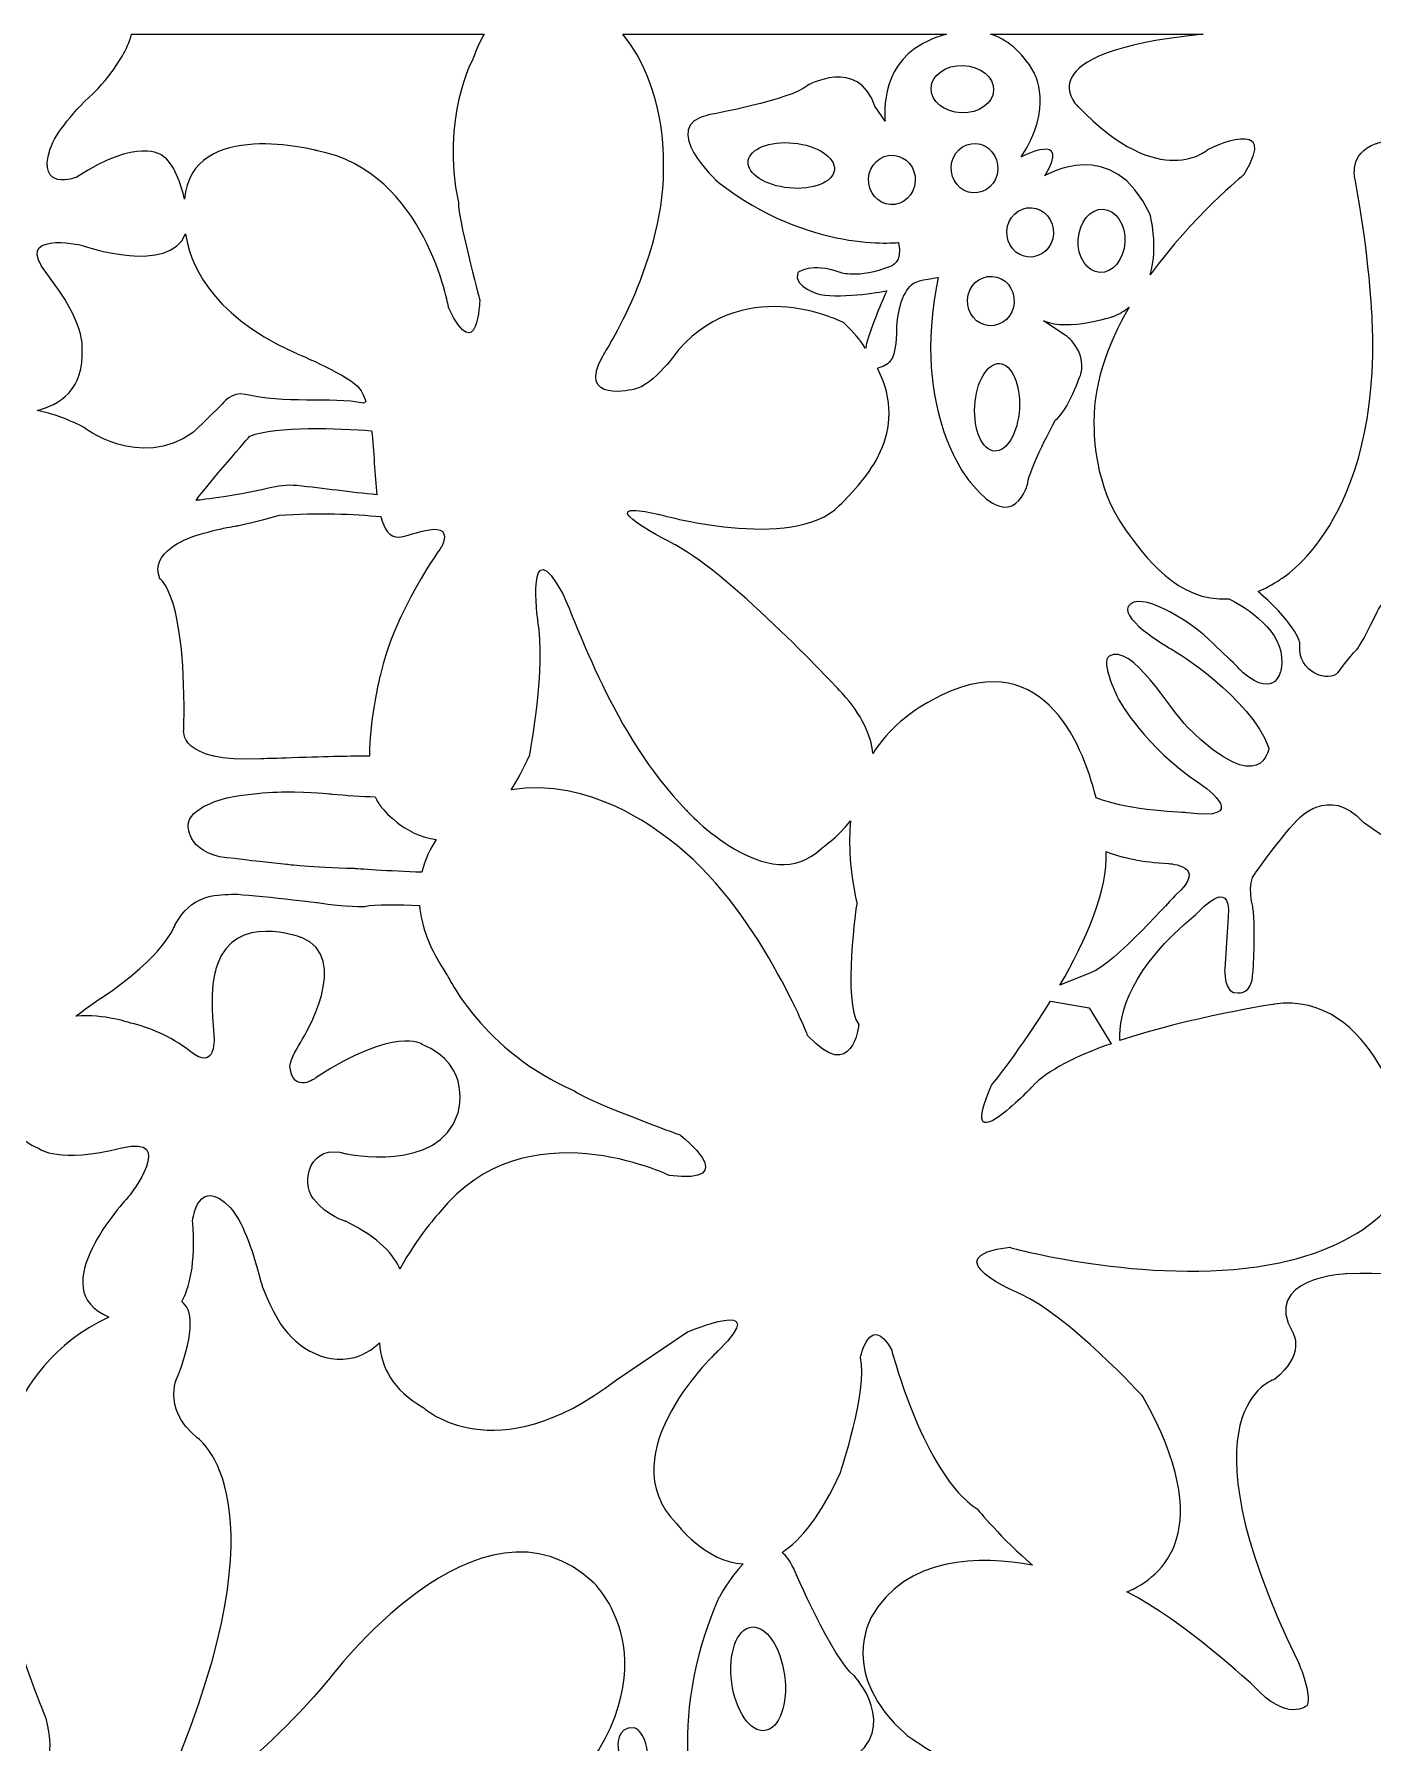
# Model space of a CAD drawing. Header units: millimetres. Extents: x -1208 to 1202, y -598 to 592.
# Drawn here: x 91 to 625, y -91 to 590 of the extents above; entities that cross this region are included whole.
import ezdxf

# ---------------------------------------------------------------- set-up
doc = ezdxf.new("R2010")
doc.units = ezdxf.units.MM
doc.header["$MEASUREMENT"] = 0
doc.layers.add('Layer 1', color=7, linetype='Continuous')

msp = doc.modelspace()

# ---------------------------------------------------------------- linework, layer by layer
at = {"layer": 'Layer 1', "color": 250, "lineweight": 20}
for points, knots in [([(116.6522, 567.6285), (106.9906, 558.6746), (100.0866, 550.3704), (97.7912, 543.8426), (97.7848, 543.8361), (97.7786, 543.8313), (97.776, 543.8239), (92.2316, 526.5252), (108.1727, 532.4561), (108.1727, 532.4561), (108.1727, 532.4561), (108.1833, 532.4539), (108.1833, 532.4539), (132.7556, 548.6362), (142.3234, 541.2573), (142.3234, 541.2573), (147.326, 537.9209), (149.9286, 529.8498), (151.3158, 523.8115), (154.1066, 556.4245), (204.2859, 543.0888), (204.2859, 543.0888), (247.5339, 534.7934), (256.6247, 480.2948), (256.6247, 480.2948), (268.2533, 456.4173), (268.9971, 483.6041), (268.9971, 483.6041), (268.9971, 483.6041), (259.8505, 518.2233), (260.4935, 522.4496), (253.3066, 556.0291), (266.206, 579.518), (266.206, 579.518), (267.55, 583.3846), (269.0767, 586.6992), (270.7395, 589.5319), (270.7395, 589.5319), (130.2181, 589.5319), (130.2181, 589.5319), (129.3573, 586.4406), (128.1014, 583.5152), (126.5442, 580.9375), (121.3796, 572.3941), (116.6522, 567.6285), (116.6522, 567.6285)], [0, 0, 0, 0, 0.06666667, 0.06666667, 0.06666667, 0.13333333, 0.13333333, 0.13333333, 0.2, 0.2, 0.2, 0.26666667, 0.26666667, 0.26666667, 0.33333333, 0.33333333, 0.33333333, 0.4, 0.4, 0.4, 0.46666667, 0.46666667, 0.46666667, 0.53333333, 0.53333333, 0.53333333, 0.6, 0.6, 0.6, 0.66666667, 0.66666667, 0.66666667, 0.73333333, 0.73333333, 0.73333333, 0.8, 0.8, 0.8, 0.86666667, 0.86666667, 0.86666667, 0.93333333, 0.93333333, 0.93333333, 1, 1, 1, 1]), ([(342.2349, 538.6979), (343.6589, 500.6807), (318.208, 461.5556), (318.208, 461.5556), (307.1247, 442.0871), (330.5693, 448.0675), (330.5693, 448.0675), (338.3483, 449.4246), (348.459, 464.0136), (348.459, 464.0136), (375.9517, 494.5499), (414.0736, 474.5575), (414.0736, 474.5575), (418.6779, 469.826), (420.0769, 468.5995), (422.7908, 464.2737), (422.8873, 464.8706), (423.0296, 465.5361), (423.2275, 466.2812), (425.0352, 473.1044), (429.5477, 483.697), (431.2411, 487.2848), (431.2411, 487.2848), (414.0667, 483.9851), (404.6418, 485.8503), (404.6418, 485.8503), (393.8148, 488.4169), (395.7736, 494.5756), (395.7736, 494.5756), (401.2116, 498.6838), (412.7164, 494.5756), (412.7164, 494.5756), (419.6637, 491.8442), (432.7176, 496.9775), (432.7176, 496.9775), (437.8111, 498.2997), (435.9326, 506.5378), (435.9326, 506.5378), (400.4735, 502.237), (364.0173, 530.5643), (364.0173, 530.5643), (339.4198, 552.8617), (360.3816, 557.4047), (360.3816, 557.4047), (393.0484, 563.3168), (399.4489, 569.0056), (399.4489, 569.0056), (419.9153, 580.7429), (426.4752, 560.7898), (426.4752, 560.7898), (430.5938, 554.8223), (430.5938, 554.8223), (430.5938, 554.8223), (427.8892, 576.6061), (445.4971, 585.7026), (445.4971, 585.7026), (449.3443, 588.0257), (455.0062, 589.5321), (455.0062, 589.5321), (325.995, 589.5321), (325.995, 589.5321), (343.4915, 568.3027), (342.2349, 538.6979), (342.2349, 538.6979)], [0, 0, 0, 0, 0.04761905, 0.04761905, 0.04761905, 0.0952381, 0.0952381, 0.0952381, 0.14285714, 0.14285714, 0.14285714, 0.19047619, 0.19047619, 0.19047619, 0.23809524, 0.23809524, 0.23809524, 0.28571429, 0.28571429, 0.28571429, 0.33333333, 0.33333333, 0.33333333, 0.38095238, 0.38095238, 0.38095238, 0.42857143, 0.42857143, 0.42857143, 0.47619048, 0.47619048, 0.47619048, 0.52380952, 0.52380952, 0.52380952, 0.57142857, 0.57142857, 0.57142857, 0.61904762, 0.61904762, 0.61904762, 0.66666667, 0.66666667, 0.66666667, 0.71428571, 0.71428571, 0.71428571, 0.76190476, 0.76190476, 0.76190476, 0.80952381, 0.80952381, 0.80952381, 0.85714286, 0.85714286, 0.85714286, 0.9047619, 0.9047619, 0.9047619, 0.95238095, 0.95238095, 0.95238095, 1, 1, 1, 1]), ([(490.006, 574.1111), (490.006, 574.1111), (497.9416, 560.1255), (484.8069, 540.5958), (484.8069, 540.5958), (505.2645, 551.1574), (494.2586, 533.131), (494.2586, 533.131), (521.5324, 549.863), (536.1755, 517.6527), (536.1755, 517.6527), (539.6552, 505.1615), (536.2485, 493.5925), (553.1524, 517.0895), (573.4202, 533.356), (573.4202, 533.356), (588.7259, 558.1994), (559.4549, 543.7109), (559.4549, 543.7109), (559.4549, 543.7109), (540.4506, 526.2955), (507.5086, 560.6689), (507.5086, 560.6689), (484.1628, 582.1595), (557.3321, 589.5319), (557.3321, 589.5319), (472.5865, 589.5319), (472.5865, 589.5319), (478.7666, 587.5823), (484.9841, 583.08), (490.006, 574.1111)], [0, 0, 0, 0, 0.1, 0.1, 0.1, 0.2, 0.2, 0.2, 0.3, 0.3, 0.3, 0.4, 0.4, 0.4, 0.5, 0.5, 0.5, 0.6, 0.6, 0.6, 0.7, 0.7, 0.7, 0.8, 0.8, 0.8, 0.9, 0.9, 0.9, 1, 1, 1, 1]), ([(473.8418, 567.1757), (474.0233, 572.3764), (468.5879, 576.7844), (461.6961, 577.0277), (454.8009, 577.2731), (449.0716, 573.2591), (448.8909, 568.0627), (448.7094, 562.8627), (454.1477, 558.4525), (461.0379, 558.21), (467.9278, 557.9653), (473.6647, 561.9807), (473.8418, 567.1757)], [0, 0, 0, 0, 0.25, 0.25, 0.25, 0.5, 0.5, 0.5, 0.75, 0.75, 0.75, 1, 1, 1, 1]), ([(587.9024, 372.1778), (584.9249, 370.2166), (582.0556, 368.6775), (579.2902, 367.5054), (580.0794, 366.7628), (580.5148, 366.2892), (580.5148, 366.2892), (595.1495, 353.4931), (595.9316, 346.6351), (595.9316, 346.6351), (594.5773, 334.668), (608.1135, 331.0782), (610.9897, 335.1824), (613.8667, 339.2848), (617.3637, 343.1611), (617.3637, 343.1611), (619.6187, 344.0721), (627.2899, 360.7138), (627.2899, 360.7138), (634.0571, 371.1997), (639.922, 355.9265), (639.922, 355.9265), (642.6294, 345.8962), (639.922, 333.5862), (639.922, 333.5862), (642.1778, 320.8201), (639.922, 307.1423), (639.922, 307.1423), (643.3054, 298.253), (684.5906, 283.8893), (684.5906, 283.8893), (690.6818, 277.7361), (710.308, 269.5288), (710.308, 269.5288), (738.3965, 257.6755), (744.3737, 246.5038), (744.3737, 246.5038), (753.1722, 235.563), (762.0466, 237.7612), (768.7379, 238.5258), (772.5472, 238.9639), (803.253, 240.8074), (803.253, 240.8074), (813.5191, 241.4887), (822.6553, 239.8924), (822.6553, 239.8924), (828.9726, 239.4375), (854.0128, 236.7036), (854.0128, 236.7036), (854.0128, 236.7036), (856.945, 236.7036), (856.945, 236.7036), (856.945, 236.7036), (859.5576, 236.8672), (859.5576, 236.8672), (861.3493, 261.6784), (865.3372, 283.2314), (865.3372, 283.2314), (874.0907, 325.9127), (878.2119, 335.1538), (897.4728, 364.996), (897.4728, 364.996), (897.4728, 364.9975), (897.4728, 364.9975), (897.4728, 364.9975), (911.9148, 385.1468), (891.9771, 379.5281), (840.8786, 347.6598), (843.2204, 343.0687), (799.573, 294.4218), (785.6465, 279.8907), (762.2042, 283.3796), (743.8893, 288.1647), (706.5093, 297.9313), (706.3143, 339.8916), (706.3143, 339.8916), (710.1258, 382.5655), (731.5655, 400.5202), (731.5655, 400.5202), (734.8254, 403.3371), (737.9419, 405.4466), (741.1144, 407.0531), (735.1097, 406.997), (731.1969, 407.3224), (731.1969, 407.3224), (664.5041, 413.5959), (680.174, 471.8039), (680.174, 471.8039), (703.5303, 575.3401), (626.3107, 545.9236), (626.3107, 545.9236), (615.1852, 542.2434), (617.8781, 531.7116), (617.8781, 531.7116), (623.5975, 502.2107), (624.7742, 476.0113), (624.7742, 476.0113), (628.3133, 394.881), (587.9024, 372.1778), (587.9024, 372.1778)], [0, 0, 0, 0, 0.03030303, 0.03030303, 0.03030303, 0.06060606, 0.06060606, 0.06060606, 0.09090909, 0.09090909, 0.09090909, 0.12121212, 0.12121212, 0.12121212, 0.15151515, 0.15151515, 0.15151515, 0.18181818, 0.18181818, 0.18181818, 0.21212121, 0.21212121, 0.21212121, 0.24242424, 0.24242424, 0.24242424, 0.27272727, 0.27272727, 0.27272727, 0.3030303, 0.3030303, 0.3030303, 0.33333333, 0.33333333, 0.33333333, 0.36363636, 0.36363636, 0.36363636, 0.39393939, 0.39393939, 0.39393939, 0.42424242, 0.42424242, 0.42424242, 0.45454545, 0.45454545, 0.45454545, 0.48484848, 0.48484848, 0.48484848, 0.51515152, 0.51515152, 0.51515152, 0.54545455, 0.54545455, 0.54545455, 0.57575758, 0.57575758, 0.57575758, 0.60606061, 0.60606061, 0.60606061, 0.63636364, 0.63636364, 0.63636364, 0.66666667, 0.66666667, 0.66666667, 0.6969697, 0.6969697, 0.6969697, 0.72727273, 0.72727273, 0.72727273, 0.75757576, 0.75757576, 0.75757576, 0.78787879, 0.78787879, 0.78787879, 0.81818182, 0.81818182, 0.81818182, 0.84848485, 0.84848485, 0.84848485, 0.87878788, 0.87878788, 0.87878788, 0.90909091, 0.90909091, 0.90909091, 0.93939394, 0.93939394, 0.93939394, 0.96969697, 0.96969697, 0.96969697, 1, 1, 1, 1]), ([(410.3678, 535.4892), (410.8514, 540.4335), (403.5462, 545.2128), (394.0462, 546.1592), (384.5499, 547.111), (376.459, 543.8678), (375.9746, 538.9227), (375.4903, 533.975), (382.7962, 529.1966), (392.294, 528.2493), (401.7933, 527.2999), (409.8834, 530.543), (410.3678, 535.4892)], [0, 0, 0, 0, 0.25, 0.25, 0.25, 0.5, 0.5, 0.5, 0.75, 0.75, 0.75, 1, 1, 1, 1]), ([(456.9111, 536.6751), (456.6076, 531.2464), (460.5203, 526.6096), (465.6587, 526.3102), (470.7975, 526.0155), (475.211, 530.1737), (475.5152, 535.6024), (475.8217, 541.0295), (471.906, 545.6708), (466.7683, 545.9664), (461.628, 546.2632), (457.216, 542.1051), (456.9111, 536.6751)], [0, 0, 0, 0, 0.25, 0.25, 0.25, 0.5, 0.5, 0.5, 0.75, 0.75, 0.75, 1, 1, 1, 1]), ([(442.5784, 530.924), (442.8842, 536.3527), (438.967, 540.9958), (433.8315, 541.2904), (428.6905, 541.5875), (424.2792, 537.4276), (423.9743, 532.0005), (423.6701, 526.5711), (427.5835, 521.932), (432.722, 521.6356), (437.8608, 521.3395), (442.2742, 525.4976), (442.5784, 530.924)], [0, 0, 0, 0, 0.25, 0.25, 0.25, 0.5, 0.5, 0.5, 0.75, 0.75, 0.75, 1, 1, 1, 1]), ([(497.6963, 510.0101), (498.0049, 515.4329), (494.0878, 520.0782), (488.9501, 520.3728), (483.8113, 520.6696), (479.3978, 516.513), (479.0929, 511.0836), (478.7886, 505.6558), (482.7035, 501.0152), (487.8408, 500.7194), (492.9801, 500.4219), (497.3928, 504.5815), (497.6963, 510.0101)], [0, 0, 0, 0, 0.25, 0.25, 0.25, 0.5, 0.5, 0.5, 0.75, 0.75, 0.75, 1, 1, 1, 1]), ([(526.1403, 506.6438), (526.5338, 513.6001), (522.6853, 519.4814), (517.5493, 519.776), (512.4098, 520.0731), (507.9267, 514.6765), (507.536, 507.7203), (507.1453, 500.761), (510.9895, 494.8844), (516.1261, 494.5873), (521.2672, 494.2905), (525.7489, 499.6868), (526.1403, 506.6438)], [0, 0, 0, 0, 0.25, 0.25, 0.25, 0.5, 0.5, 0.5, 0.75, 0.75, 0.75, 1, 1, 1, 1]), ([(110.6672, 505.3605), (109.2999, 505.6613), (82.9105, 511.2836), (96.3969, 494.1485), (112.1968, 474.0732), (110.4842, 464.5202), (110.4842, 464.5202), (111.5996, 447.687), (101.1128, 441.7194), (92.6458, 439.6309), (98.559, 438.3197), (104.6723, 436.2457), (110.7394, 433.1074), (110.7394, 433.1074), (133.3537, 415.4015), (154.9397, 430.944), (154.9397, 430.944), (166.1015, 441.868), (166.1015, 441.868), (166.1015, 441.868), (170.0414, 447.4096), (175.5023, 446.0104), (190.4835, 442.1795), (209.8366, 444.9575), (222.6576, 442.5644), (222.6576, 442.5644), (223.651, 443.0108), (223.651, 443.0108), (222.7708, 445.7051), (221.6348, 447.9097), (220.1313, 449.3936), (214.9828, 454.4763), (194.6318, 462.9009), (194.6318, 462.9009), (160.5851, 478.4089), (153.2294, 499.6115), (151.7466, 510.0065), (145.1014, 493.6348), (112.3537, 504.7312), (110.6672, 505.3605)], [0, 0, 0, 0, 0.07692308, 0.07692308, 0.07692308, 0.15384615, 0.15384615, 0.15384615, 0.23076923, 0.23076923, 0.23076923, 0.30769231, 0.30769231, 0.30769231, 0.38461538, 0.38461538, 0.38461538, 0.46153846, 0.46153846, 0.46153846, 0.53846154, 0.53846154, 0.53846154, 0.61538462, 0.61538462, 0.61538462, 0.69230769, 0.69230769, 0.69230769, 0.76923077, 0.76923077, 0.76923077, 0.84615385, 0.84615385, 0.84615385, 0.92307692, 0.92307692, 0.92307692, 1, 1, 1, 1]), ([(412.3164, 401.6932), (393.8299, 382.8833), (339.9615, 398.3403), (339.9615, 398.3403), (309.1217, 405.0332), (346.9915, 386.0318), (346.9915, 386.0318), (370.1167, 373.6656), (413.4525, 326.8993), (413.4525, 326.8993), (421.3648, 318.328), (424.8948, 310.245), (425.7215, 302.9286), (432.1227, 313.0161), (440.9121, 319.6025), (449.0851, 324.0989), (492.4765, 347.9706), (508.9789, 307.9995), (514.6612, 285.2952), (527.7555, 279.9066), (551.0385, 279.3313), (551.0385, 279.3313), (575.8525, 275.9124), (559.8266, 288.5181), (555.6306, 291.2444), (534.4639, 304.9992), (523.6137, 324.4658), (523.6137, 324.4658), (523.6137, 324.4658), (516.1098, 339.4867), (519.8829, 341.7088), (528.983, 347.0684), (543.7525, 320.7619), (551.2625, 313.2993), (580.71, 284.0346), (583.5238, 305.0905), (583.5238, 305.0905), (576.1579, 325.5664), (545.6605, 343.91), (545.6605, 343.91), (545.6605, 343.91), (524.159, 356.1379), (527.5072, 361.52), (531.7834, 368.3922), (551.6517, 355.6026), (557.6093, 350.1568), (567.8673, 340.7788), (573.2534, 335.1051), (573.2534, 335.1051), (586.5637, 323.9356), (588.4861, 336.5498), (588.4861, 336.5498), (590.6111, 349.7047), (578.2089, 359.0766), (567.6495, 364.5602), (547.1341, 363.0039), (533.7468, 381.9558), (526.3857, 392.0944), (513.5274, 409.8025), (513.8905, 431.7731), (513.8905, 431.7731), (512.896, 448.8363), (519.1229, 465.7634), (527.8841, 480.7656), (526.0698, 479.3267), (523.9447, 478.0672), (521.4523, 477.0546), (521.4523, 477.0546), (504.0713, 471.1352), (493.7741, 475.287), (493.7741, 475.287), (502.3841, 469.6622), (502.3841, 469.6622), (502.3841, 469.6622), (510.9267, 463.7592), (508.6351, 454.2048), (508.6351, 454.2048), (503.3289, 439.109), (498.3792, 435.6883), (498.3792, 435.6883), (487.7715, 415.7936), (487.4956, 410.7176), (487.4956, 410.7176), (482.2795, 389.1234), (464.89, 410.5704), (464.89, 410.5704), (440.2945, 438.0165), (451.7337, 492.5635), (451.7337, 492.5635), (443.9782, 491.6987), (441.8793, 490.2749), (437.679, 487.428), (435.4016, 479.4552), (435.2265, 471.5596), (435.2265, 471.5596), (435.3645, 461.6845), (432.5813, 459.1524), (431.8511, 458.4869), (429.4578, 456.7963), (427.5183, 456.4805), (440.7085, 430.504), (422.7517, 412.3101), (412.3164, 401.6932)], [0, 0, 0, 0, 0.02941176, 0.02941176, 0.02941176, 0.05882353, 0.05882353, 0.05882353, 0.08823529, 0.08823529, 0.08823529, 0.11764706, 0.11764706, 0.11764706, 0.14705882, 0.14705882, 0.14705882, 0.17647059, 0.17647059, 0.17647059, 0.20588235, 0.20588235, 0.20588235, 0.23529412, 0.23529412, 0.23529412, 0.26470588, 0.26470588, 0.26470588, 0.29411765, 0.29411765, 0.29411765, 0.32352941, 0.32352941, 0.32352941, 0.35294118, 0.35294118, 0.35294118, 0.38235294, 0.38235294, 0.38235294, 0.41176471, 0.41176471, 0.41176471, 0.44117647, 0.44117647, 0.44117647, 0.47058824, 0.47058824, 0.47058824, 0.5, 0.5, 0.5, 0.52941176, 0.52941176, 0.52941176, 0.55882353, 0.55882353, 0.55882353, 0.58823529, 0.58823529, 0.58823529, 0.61764706, 0.61764706, 0.61764706, 0.64705882, 0.64705882, 0.64705882, 0.67647059, 0.67647059, 0.67647059, 0.70588235, 0.70588235, 0.70588235, 0.73529412, 0.73529412, 0.73529412, 0.76470588, 0.76470588, 0.76470588, 0.79411765, 0.79411765, 0.79411765, 0.82352941, 0.82352941, 0.82352941, 0.85294118, 0.85294118, 0.85294118, 0.88235294, 0.88235294, 0.88235294, 0.91176471, 0.91176471, 0.91176471, 0.94117647, 0.94117647, 0.94117647, 0.97058824, 0.97058824, 0.97058824, 1, 1, 1, 1]), ([(463.4271, 483.7458), (463.1228, 478.3157), (467.0377, 473.6777), (472.1748, 473.3802), (477.3143, 473.0831), (481.7256, 477.2422), (482.0312, 482.6686), (482.3376, 488.098), (478.4191, 492.7393), (473.285, 493.035), (468.144, 493.3325), (463.7327, 489.1722), (463.4271, 483.7458)], [0, 0, 0, 0, 0.25, 0.25, 0.25, 0.5, 0.5, 0.5, 0.75, 0.75, 0.75, 1, 1, 1, 1]), ([(474.2318, 423.4296), (479.143, 423.1468), (483.5651, 430.7213), (484.1076, 440.3509), (484.6514, 449.9784), (481.1108, 458.0133), (476.2003, 458.2961), (471.2903, 458.5819), (466.8671, 451.0067), (466.3246, 441.3792), (465.7822, 431.7459), (469.3213, 423.714), (474.2318, 423.4296)], [0, 0, 0, 0, 0.25, 0.25, 0.25, 0.5, 0.5, 0.5, 0.75, 0.75, 0.75, 1, 1, 1, 1]), ([(228.0311, 406.0003), (227.1263, 413.876), (226.8555, 423.3042), (225.8966, 431.5332), (212.8502, 432.4694), (187.9995, 433.5632), (177.3573, 429.3826), (177.3573, 429.3826), (160.6991, 410.2389), (155.9241, 403.7735), (155.9241, 403.7735), (170.3455, 405.1382), (184.8455, 408.6106), (188.3611, 409.4548), (192.2179, 410.0554), (196.0592, 409.6617), (206.9363, 408.5512), (217.5356, 406.989), (228.0311, 406.0003)], [0, 0, 0, 0, 0.16666667, 0.16666667, 0.16666667, 0.33333333, 0.33333333, 0.33333333, 0.5, 0.5, 0.5, 0.66666667, 0.66666667, 0.66666667, 0.83333333, 0.83333333, 0.83333333, 1, 1, 1, 1]), ([(229.5387, 397.3552), (219.1949, 398.2544), (204.1738, 399.0167), (189.1455, 397.8655), (189.1455, 397.8655), (178.0727, 394.8407), (172.9211, 393.7602), (172.9211, 393.7602), (163.3025, 392.4116), (153.6119, 388.9608), (153.6119, 388.9608), (136.9908, 383.2758), (141.4986, 372.5312), (141.4986, 372.5312), (152.3256, 366.196), (151.02, 312.3806), (151.02, 312.3806), (148.7225, 298.964), (181.6885, 300.7723), (185.3532, 300.9745), (187.5948, 300.8362), (194.1747, 301.2074), (209.7425, 301.6216), (217.2441, 301.9074), (225.0243, 301.8473), (225.0977, 317.0476), (229.2588, 333.8599), (229.2588, 333.8599), (234.8767, 359.3186), (253.8596, 385.4176), (253.8596, 385.4176), (259.4015, 398.1099), (241.1233, 389.2855), (236.751, 389.1358), (233.0473, 389.0088), (230.8936, 392.2708), (229.5387, 397.3552)], [0, 0, 0, 0, 0.08333333, 0.08333333, 0.08333333, 0.16666667, 0.16666667, 0.16666667, 0.25, 0.25, 0.25, 0.33333333, 0.33333333, 0.33333333, 0.41666667, 0.41666667, 0.41666667, 0.5, 0.5, 0.5, 0.58333333, 0.58333333, 0.58333333, 0.66666667, 0.66666667, 0.66666667, 0.75, 0.75, 0.75, 0.83333333, 0.83333333, 0.83333333, 0.91666667, 0.91666667, 0.91666667, 1, 1, 1, 1]), ([(351.2697, 280.3802), (321.9432, 310.5276), (307.6692, 355.1382), (302.061, 366.5417), (287.3376, 393.6598), (292.1445, 355.6393), (292.1445, 355.6393), (295.618, 338.0108), (288.9209, 302.4468), (288.9209, 302.4468), (286.4604, 296.9878), (283.9665, 292.341), (281.466, 288.3982), (312.7656, 293.92), (340.8919, 271.2692), (340.8919, 271.2692), (377.9245, 246.3219), (399.7084, 190.5573), (399.7084, 190.5573), (417.8617, 170.7462), (420.04, 194.9597), (420.04, 194.9597), (413.5048, 203.7647), (419.3139, 243.3869), (419.3139, 243.3869), (416.51, 256.0404), (415.8869, 266.8404), (416.8194, 276.0852), (411.313, 269.2192), (405.3479, 265.2526), (405.3479, 265.2526), (384.3464, 244.2289), (351.2697, 280.3802), (351.2697, 280.3802)], [0, 0, 0, 0, 0.09090909, 0.09090909, 0.09090909, 0.18181818, 0.18181818, 0.18181818, 0.27272727, 0.27272727, 0.27272727, 0.36363636, 0.36363636, 0.36363636, 0.45454545, 0.45454545, 0.45454545, 0.54545455, 0.54545455, 0.54545455, 0.63636364, 0.63636364, 0.63636364, 0.72727273, 0.72727273, 0.72727273, 0.81818182, 0.81818182, 0.81818182, 0.90909091, 0.90909091, 0.90909091, 1, 1, 1, 1]), ([(229.7839, 281.5317), (228.8131, 282.694), (228.0199, 284.0947), (227.378, 285.6799), (221.8859, 285.871), (215.9167, 286.2101), (209.8749, 286.7828), (209.8749, 286.7828), (205.4067, 287.4093), (195.1366, 287.6941), (195.1366, 287.6941), (181.1558, 287.9025), (168.397, 285.3079), (168.397, 285.3079), (152.3324, 281.5819), (152.812, 274.0192), (152.812, 274.0192), (152.5658, 261.6813), (171.4949, 261.0771), (171.4949, 261.0771), (182.4443, 259.563), (192.0328, 258.6946), (192.0328, 258.6946), (201.8079, 257.4326), (218.9918, 257.0632), (218.9918, 257.0632), (233.4393, 255.9673), (245.8852, 255.6298), (247.1128, 260.635), (249.2319, 264.9953), (251.6692, 268.6911), (238.9322, 269.9227), (229.7839, 281.5317), (229.7839, 281.5317)], [0, 0, 0, 0, 0.09090909, 0.09090909, 0.09090909, 0.18181818, 0.18181818, 0.18181818, 0.27272727, 0.27272727, 0.27272727, 0.36363636, 0.36363636, 0.36363636, 0.45454545, 0.45454545, 0.45454545, 0.54545455, 0.54545455, 0.54545455, 0.63636364, 0.63636364, 0.63636364, 0.72727273, 0.72727273, 0.72727273, 0.81818182, 0.81818182, 0.81818182, 0.90909091, 0.90909091, 0.90909091, 1, 1, 1, 1]), ([(594.8028, 276.3668), (587.3577, 268.3881), (578.109, 255.1679), (578.109, 255.1679), (574.5001, 251.2904), (577.2075, 241.489), (577.2075, 241.489), (578.3363, 232.1436), (577.2075, 215.5019), (577.2075, 215.5019), (576.7558, 206.6115), (571.3404, 207.5232), (571.3404, 207.5232), (565.4761, 206.61), (565.9271, 217.0974), (565.9271, 217.0974), (565.9271, 217.0974), (567.2806, 237.8408), (567.2806, 237.8408), (568.8592, 255.1664), (554.4223, 238.754), (554.4223, 238.754), (528.4903, 217.5146), (523.752, 199.5657), (524.1717, 188.5031), (552.4908, 197.9815), (585.5976, 203.0308), (585.5976, 203.0308), (625.5348, 208.9008), (639.3313, 150.935), (639.3313, 150.935), (646.5926, 112.7802), (592.1327, 101.0403), (592.1327, 101.0403), (545.6605, 89.3004), (484.6655, 104.709), (480.3087, 106.1765), (448.3589, 102.5078), (484.6655, 87.4803), (484.6655, 87.4803), (503.5449, 79.0565), (533.3162, 46.7432), (533.3162, 46.7432), (563.4542, -6.6849), (541.2322, -25.0989), (526.923, -31.1618), (549.4226, -42.3838), (577.4261, -68.5355), (577.4261, -68.5355), (590.8849, -83.4456), (598.7787, -76.4244), (598.7787, -76.4244), (600.6757, -70.9888), (595.0983, -58.7401), (595.0983, -58.7401), (546.0188, 42.0083), (585.7774, 53.5575), (585.7774, 53.5575), (598.2988, 63.4487), (593.1676, 72.006), (593.1676, 72.006), (580.1513, 94.1299), (614.58, 95.6373), (614.58, 95.6373), (643.6253, 96.3714), (651.4482, 92.2504), (662.7831, 83.3762), (665.1674, 93.191), (665.3028, 103.6858), (665.3028, 103.6858), (675.7917, 194.6438), (666.9939, 223.0242), (666.9939, 223.0242), (662.9327, 249.0117), (620.9725, 275.6848), (620.9725, 275.6848), (607.4378, 290.7299), (594.8028, 276.3668), (594.8028, 276.3668)], [0, 0, 0, 0, 0.03846154, 0.03846154, 0.03846154, 0.07692308, 0.07692308, 0.07692308, 0.11538462, 0.11538462, 0.11538462, 0.15384615, 0.15384615, 0.15384615, 0.19230769, 0.19230769, 0.19230769, 0.23076923, 0.23076923, 0.23076923, 0.26923077, 0.26923077, 0.26923077, 0.30769231, 0.30769231, 0.30769231, 0.34615385, 0.34615385, 0.34615385, 0.38461538, 0.38461538, 0.38461538, 0.42307692, 0.42307692, 0.42307692, 0.46153846, 0.46153846, 0.46153846, 0.5, 0.5, 0.5, 0.53846154, 0.53846154, 0.53846154, 0.57692308, 0.57692308, 0.57692308, 0.61538462, 0.61538462, 0.61538462, 0.65384615, 0.65384615, 0.65384615, 0.69230769, 0.69230769, 0.69230769, 0.73076923, 0.73076923, 0.73076923, 0.76923077, 0.76923077, 0.76923077, 0.80769231, 0.80769231, 0.80769231, 0.84615385, 0.84615385, 0.84615385, 0.88461538, 0.88461538, 0.88461538, 0.92307692, 0.92307692, 0.92307692, 0.96153846, 0.96153846, 0.96153846, 1, 1, 1, 1]), ([(546.3009, 246.5039), (560.0611, 258.358), (543.5936, 259.0429), (543.5936, 259.0429), (532.9485, 259.5881), (524.81, 261.52), (518.7072, 263.8259), (519.5619, 248.506), (510.5212, 228.2744), (500.2631, 210.5857), (500.2631, 210.5857), (512.4727, 215.5109), (512.4727, 215.5109), (521.477, 218.6487), (546.3009, 246.5039), (546.3009, 246.5039)], [0, 0, 0, 0, 0.2, 0.2, 0.2, 0.4, 0.4, 0.4, 0.6, 0.6, 0.6, 0.8, 0.8, 0.8, 1, 1, 1, 1]), ([(202.7066, 125.4432), (208.0966, 118.5578), (215.5123, 116.5263), (215.5123, 116.5263), (215.5123, 116.5263), (215.5144, 116.5201), (215.5144, 116.5201), (229.3585, 109.9707), (234.9329, 102.6369), (237.1636, 97.4941), (244.1287, 110.4602), (253.0299, 120.1177), (253.0299, 120.1177), (287.158, 162.6749), (344.5223, 134.7926), (344.5223, 134.7926), (374.2937, 131.1239), (348.8792, 150.935), (348.8792, 150.935), (348.8792, 150.935), (310.3942, 164.8762), (306.7635, 168.5448), (270.4571, 183.9535), (255.9345, 214.7708), (255.9345, 214.7708), (248.9096, 225.0806), (245.712, 234.2998), (244.9484, 242.3845), (237.3815, 242.7272), (226.9702, 242.9723), (223.2383, 241.9861), (223.2383, 241.9861), (215.9592, 241.6284), (204.3305, 243.5108), (204.3305, 243.5108), (173.8124, 247.1561), (169.9868, 246.881), (163.2704, 246.3916), (154.147, 246.9081), (147.4851, 234.5203), (147.4851, 234.5203), (143.6373, 222.4307), (118.1788, 205.5711), (118.1788, 205.5711), (113.3145, 202.3723), (107.9756, 198.2938), (119.4899, 199.1982), (129.945, 195.4766), (129.945, 195.4766), (137.0052, 194.0168), (146.1366, 190.1009), (153.3141, 184.4752), (153.3261, 184.476), (153.325, 184.4623), (153.3373, 184.4561), (164.4762, 175.2697), (163.0358, 190.7157), (163.0358, 190.7157), (163.0358, 190.7157), (163.041, 190.7344), (163.041, 190.7344), (160.8739, 212.0094), (164.3528, 218.525), (164.3528, 218.525), (171.2016, 239.8796), (197.8887, 229.5606), (197.8887, 229.5606), (218.4687, 221.9135), (198.4177, 189.2904), (198.4177, 189.2904), (196.3721, 185.469), (193.6532, 181.6756), (193.2944, 178.2006), (194.7452, 166.7736), (203.8433, 173.7974), (203.8433, 173.7974), (235.5258, 194.5312), (246.0228, 187.032), (246.0141, 187.0312), (266.5374, 178.629), (260.2887, 159.449), (260.2887, 159.449), (252.7105, 135.6669), (215.7896, 143.4471), (215.7896, 143.4471), (201.2939, 148.0488), (197.404, 132.216), (202.7066, 125.4432)], [0, 0, 0, 0, 0.03448276, 0.03448276, 0.03448276, 0.06896552, 0.06896552, 0.06896552, 0.10344828, 0.10344828, 0.10344828, 0.13793103, 0.13793103, 0.13793103, 0.17241379, 0.17241379, 0.17241379, 0.20689655, 0.20689655, 0.20689655, 0.24137931, 0.24137931, 0.24137931, 0.27586207, 0.27586207, 0.27586207, 0.31034483, 0.31034483, 0.31034483, 0.34482759, 0.34482759, 0.34482759, 0.37931034, 0.37931034, 0.37931034, 0.4137931, 0.4137931, 0.4137931, 0.44827586, 0.44827586, 0.44827586, 0.48275862, 0.48275862, 0.48275862, 0.51724138, 0.51724138, 0.51724138, 0.55172414, 0.55172414, 0.55172414, 0.5862069, 0.5862069, 0.5862069, 0.62068966, 0.62068966, 0.62068966, 0.65517241, 0.65517241, 0.65517241, 0.68965517, 0.68965517, 0.68965517, 0.72413793, 0.72413793, 0.72413793, 0.75862069, 0.75862069, 0.75862069, 0.79310345, 0.79310345, 0.79310345, 0.82758621, 0.82758621, 0.82758621, 0.86206897, 0.86206897, 0.86206897, 0.89655172, 0.89655172, 0.89655172, 0.93103448, 0.93103448, 0.93103448, 0.96551724, 0.96551724, 0.96551724, 1, 1, 1, 1]), ([(489.0224, 170.0125), (495.2287, 176.7479), (507.1833, 182.5276), (520.6248, 187.2819), (520.6248, 187.2819), (511.8955, 201.5634), (511.8955, 201.5634), (511.8955, 201.5634), (496.4432, 204.1947), (496.4432, 204.1947), (484.8382, 185.3257), (473.0476, 170.7462), (473.0476, 170.7462), (458.525, 137.7277), (489.0224, 170.0125), (489.0224, 170.0125)], [0, 0, 0, 0, 0.2, 0.2, 0.2, 0.4, 0.4, 0.4, 0.6, 0.6, 0.6, 0.8, 0.8, 0.8, 1, 1, 1, 1]), ([(55.816, 155.5475), (55.816, 155.5475), (60.5174, 142.5206), (60.6183, 129.5521), (60.6183, 129.5521), (65.5139, 117.9537), (64.6741, 107.5903), (64.6741, 107.5903), (61.6824, 91.4886), (53.1265, 100.5424), (53.1265, 100.5424), (42.5634, 115.4802), (40.1799, 115.9569), (40.1799, 115.9569), (36.0384, 119.1204), (32.4662, 122.6185), (28.8933, 126.1196), (16.2383, 120.0827), (19.7425, 108.5699), (19.7425, 108.5699), (23.0911, 97.892), (6.7874, 89.2522), (6.7874, 89.2522), (5.0849, 88.5544), (2.3725, 88.0342), (30.0856, 78.8443), (45.4065, 70.0395), (45.4065, 70.0395), (105.7309, 26.5148), (36.469, -1.2058), (36.469, -1.2058), (6.6784, -12.7457), (-43.2749, 7.9774), (-43.2749, 7.9774), (-74.878, 21.5833), (-101.8048, 39.5333), (-122.5539, 55.9515), (-122.5539, 55.9515), (-122.555, 55.9515), (-122.555, 55.9515), (-122.555, 55.9515), (-142.7084, 71.4698), (-135.6028, 49.7965), (-110.9964, 10.3343), (-95.442, -20.9816), (-95.442, -20.9816), (-94.2326, -23.3098), (-93.154, -25.6989), (-92.1879, -28.1261), (-89.8363, -13.635), (-78.4716, -2.3316), (-44.1823, -10.7345), (-44.1823, -10.7345), (21.9188, -10.7345), (75.3704, -83.9868), (75.3704, -83.9868), (104.6135, -117.9798), (96.0488, -81.48), (96.0488, -81.48), (68.4703, -14.8765), (75.3704, 9.2054), (75.3704, 9.2054), (77.0099, 58.1428), (121.2088, 78.3028), (119.7238, 79.004), (118.8866, 79.5767), (118.8866, 79.5767), (95.7151, 91.3525), (129.4097, 126.7766), (129.4097, 126.7766), (129.4097, 126.7766), (148.4372, 151.2775), (126.3371, 145.7538), (101.112, 139.451), (93.4932, 145.4164), (93.4932, 145.4164), (75.7936, 152.9013), (78.0828, 168.8279), (81.1159, 177.8314), (70.1691, 170.7067), (56.8152, 161.0139), (55.816, 155.5475)], [0, 0, 0, 0, 0.03703704, 0.03703704, 0.03703704, 0.07407407, 0.07407407, 0.07407407, 0.11111111, 0.11111111, 0.11111111, 0.14814815, 0.14814815, 0.14814815, 0.18518519, 0.18518519, 0.18518519, 0.22222222, 0.22222222, 0.22222222, 0.25925926, 0.25925926, 0.25925926, 0.2962963, 0.2962963, 0.2962963, 0.33333333, 0.33333333, 0.33333333, 0.37037037, 0.37037037, 0.37037037, 0.40740741, 0.40740741, 0.40740741, 0.44444444, 0.44444444, 0.44444444, 0.48148148, 0.48148148, 0.48148148, 0.51851852, 0.51851852, 0.51851852, 0.55555556, 0.55555556, 0.55555556, 0.59259259, 0.59259259, 0.59259259, 0.62962963, 0.62962963, 0.62962963, 0.66666667, 0.66666667, 0.66666667, 0.7037037, 0.7037037, 0.7037037, 0.74074074, 0.74074074, 0.74074074, 0.77777778, 0.77777778, 0.77777778, 0.81481481, 0.81481481, 0.81481481, 0.85185185, 0.85185185, 0.85185185, 0.88888889, 0.88888889, 0.88888889, 0.92592593, 0.92592593, 0.92592593, 0.96296296, 0.96296296, 0.96296296, 1, 1, 1, 1]), ([(254.2866, -184.5766), (254.2866, -184.5766), (279.039, -148.2181), (344.785, -146.657), (344.785, -146.657), (341.664, -137.8055), (339.4537, -135.7352), (335.0331, -131.5958), (324.7823, -129.7801), (315.6723, -131.7437), (315.6723, -131.7437), (304.8518, -135.9472), (301.1823, -133.3799), (299.1927, -131.9917), (290.274, -123.5239), (303.6046, -123.9194), (311.9323, -124.1662), (333.1044, -124.0881), (337.6859, -125.0897), (337.6859, -125.0897), (324.6036, -104.8651), (324.1574, -93.3108), (324.1574, -93.3108), (322.9832, -84.682), (330.5913, -85.2877), (330.5913, -85.2877), (337.271, -87.4574), (335.7145, -102.0714), (335.7145, -102.0714), (335.1593, -109.2706), (344.6317, -123.1603), (344.6317, -123.1603), (347.5483, -128.7662), (356.488, -124.3024), (356.488, -124.3024), (341.8209, -83.9288), (364.3295, -33.4303), (364.3295, -33.4303), (368.4834, -25.727), (374.0252, -19.9672), (358.6962, -19.2004), (347.427, -3.8849), (347.427, -3.8849), (319.834, 23.9974), (364.128, 65.0867), (364.128, 65.0867), (386.6381, 87.0991), (351.7838, 72.4242), (351.7838, 72.4242), (351.7838, 72.4242), (323.4647, 53.3468), (323.4647, 53.3468), (274.814, 15.9262), (246.4948, 42.341), (246.4948, 42.341), (234.3543, 49.2022), (229.6214, 58.4207), (229.0699, 68.109), (224.1098, 63.4597), (219.0893, 62.2684), (219.0893, 62.2684), (206.5116, 59.0535), (194.3928, 67.2428), (188.6136, 77.3267), (183.518, 86.1947), (181.5596, 92.9254), (181.5596, 92.9254), (178.2459, 106.3643), (174.2024, 116.8201), (169.5302, 121.996), (169.5236, 122.0022), (169.5243, 122.0166), (169.5214, 122.0166), (156.8842, 135.2067), (154.5479, 117.0403), (154.5479, 117.0403), (154.5479, 117.0403), (154.5414, 117.0275), (154.5414, 117.0275), (156.0368, 99.1457), (153.0368, 89.559), (150.2053, 84.6319), (154.4365, 81.3854), (155.5264, 73.14), (148.9273, 55.489), (148.9273, 55.489), (141.4793, 42.6955), (156.3752, 30.2779), (156.3752, 30.2779), (192.8691, 6.1953), (145.9491, -104.4341), (145.9491, -104.4341), (132.915, -125.1301), (151.1623, -117.9801), (151.1623, -117.9801), (177.9736, -102.5527), (208.5099, -66.4286), (208.5099, -66.4286), (269.2086, 15.1737), (314.6389, -27.6975), (314.6389, -27.6975), (351.505, -63.4184), (297.1367, -118.3565), (297.1367, -118.3565), (261.76, -153.3517), (186.9119, -146.5785), (186.9119, -146.5785), (144.0869, -137.5476), (169.4089, -163.1351), (169.4089, -163.1351), (212.9157, -170.7994), (247.0834, -198.553), (247.7267, -195.0006), (249.8569, -190.44), (254.2866, -184.5766)], [0, 0, 0, 0, 0.02631579, 0.02631579, 0.02631579, 0.05263158, 0.05263158, 0.05263158, 0.07894737, 0.07894737, 0.07894737, 0.10526316, 0.10526316, 0.10526316, 0.13157895, 0.13157895, 0.13157895, 0.15789474, 0.15789474, 0.15789474, 0.18421053, 0.18421053, 0.18421053, 0.21052632, 0.21052632, 0.21052632, 0.23684211, 0.23684211, 0.23684211, 0.26315789, 0.26315789, 0.26315789, 0.28947368, 0.28947368, 0.28947368, 0.31578947, 0.31578947, 0.31578947, 0.34210526, 0.34210526, 0.34210526, 0.36842105, 0.36842105, 0.36842105, 0.39473684, 0.39473684, 0.39473684, 0.42105263, 0.42105263, 0.42105263, 0.44736842, 0.44736842, 0.44736842, 0.47368421, 0.47368421, 0.47368421, 0.5, 0.5, 0.5, 0.52631579, 0.52631579, 0.52631579, 0.55263158, 0.55263158, 0.55263158, 0.57894737, 0.57894737, 0.57894737, 0.60526316, 0.60526316, 0.60526316, 0.63157895, 0.63157895, 0.63157895, 0.65789474, 0.65789474, 0.65789474, 0.68421053, 0.68421053, 0.68421053, 0.71052632, 0.71052632, 0.71052632, 0.73684211, 0.73684211, 0.73684211, 0.76315789, 0.76315789, 0.76315789, 0.78947368, 0.78947368, 0.78947368, 0.81578947, 0.81578947, 0.81578947, 0.84210526, 0.84210526, 0.84210526, 0.86842105, 0.86842105, 0.86842105, 0.89473684, 0.89473684, 0.89473684, 0.92105263, 0.92105263, 0.92105263, 0.94736842, 0.94736842, 0.94736842, 0.97368421, 0.97368421, 0.97368421, 1, 1, 1, 1]), ([(591.4565, -125.6376), (586.3707, -119.416), (565.6157, -124.6686), (565.6157, -124.6686), (494.1699, -130.3548), (438.7799, -87.8107), (438.7799, -87.8107), (411.8002, -64.1185), (424.9413, -41.525), (424.9413, -41.525), (438.719, -16.556), (468.7085, -16.7721), (489.2932, -20.457), (477.2754, -10.2382), (467.2385, 1.9736), (467.2385, 1.9736), (446.1806, 15.17), (433.1103, 65.4678), (433.1103, 65.4678), (424.3968, 80.5239), (420.7661, 62.1516), (420.7661, 62.1516), (423.6706, 48.9442), (412.7787, 16.4525), (412.7787, 16.4525), (405.0813, -0.6364), (397.1073, -10.3922), (389.4859, -15.4319), (391.1316, -16.6966), (392.7029, -18.7496), (394.1389, -21.8027), (394.1389, -21.8027), (409.8883, -58.465), (418.176, -64.404), (418.176, -64.404), (437.2638, -85.1667), (416.1613, -98.3316), (416.1613, -98.3316), (410.4401, -104.7959), (410.4401, -104.7959), (410.4401, -104.7959), (434.7024, -95.6482), (449.9743, -113.7886), (449.9743, -113.7886), (472.3882, -137.0832), (455.6984, -161.3104), (464.5891, -162.5041), (474.129, -172.1801), (474.129, -172.1801), (474.129, -172.1801), (490.153, -184.7492), (486.5843, -166.6311), (482.5137, -145.9506), (486.4496, -138.4978), (486.4496, -138.4978), (493.5715, -115.0122), (512.0338, -124.2933), (512.0338, -124.2933), (526.8755, -132.4005), (519.1894, -162.1064), (519.1894, -162.1064), (518.2131, -168.395), (515.6263, -176.8265), (511.9132, -183.8525), (511.9104, -183.8583), (511.9075, -183.8631), (511.9042, -183.8682), (505.849, -194.8382), (515.9865, -191.2369), (515.9865, -191.2369), (515.9865, -191.2369), (515.9933, -191.2365), (515.9933, -191.2365), (529.955, -186.1187), (539.9705, -187.6481), (539.9705, -187.6481), (544.1552, -188.4274), (546.7065, -191.1466), (548.2285, -194.5747), (563.4834, -168.3609), (579.9433, -144.5194), (579.9433, -144.5194), (603.0597, -133.2365), (591.4565, -125.6376), (591.4565, -125.6376)], [0, 0, 0, 0, 0.03571429, 0.03571429, 0.03571429, 0.07142857, 0.07142857, 0.07142857, 0.10714286, 0.10714286, 0.10714286, 0.14285714, 0.14285714, 0.14285714, 0.17857143, 0.17857143, 0.17857143, 0.21428571, 0.21428571, 0.21428571, 0.25, 0.25, 0.25, 0.28571429, 0.28571429, 0.28571429, 0.32142857, 0.32142857, 0.32142857, 0.35714286, 0.35714286, 0.35714286, 0.39285714, 0.39285714, 0.39285714, 0.42857143, 0.42857143, 0.42857143, 0.46428571, 0.46428571, 0.46428571, 0.5, 0.5, 0.5, 0.53571429, 0.53571429, 0.53571429, 0.57142857, 0.57142857, 0.57142857, 0.60714286, 0.60714286, 0.60714286, 0.64285714, 0.64285714, 0.64285714, 0.67857143, 0.67857143, 0.67857143, 0.71428571, 0.71428571, 0.71428571, 0.75, 0.75, 0.75, 0.78571429, 0.78571429, 0.78571429, 0.82142857, 0.82142857, 0.82142857, 0.85714286, 0.85714286, 0.85714286, 0.89285714, 0.89285714, 0.89285714, 0.92857143, 0.92857143, 0.92857143, 0.96428571, 0.96428571, 0.96428571, 1, 1, 1, 1]), ([(369.4322, -67.2039), (370.9483, -78.5968), (376.8921, -87.1886), (382.7019, -86.3979), (388.5102, -85.6078), (391.9913, -75.7363), (390.4678, -64.3438), (388.9542, -52.9524), (383.0138, -44.3625), (377.2032, -45.1516), (371.3927, -45.94), (367.9138, -55.8126), (369.4322, -67.2039)], [0, 0, 0, 0, 0.25, 0.25, 0.25, 0.5, 0.5, 0.5, 0.75, 0.75, 0.75, 1, 1, 1, 1])]:
    msp.add_open_spline(points, degree=3, knots=knots, dxfattribs=at)

doc.saveas('drawing.dxf')
